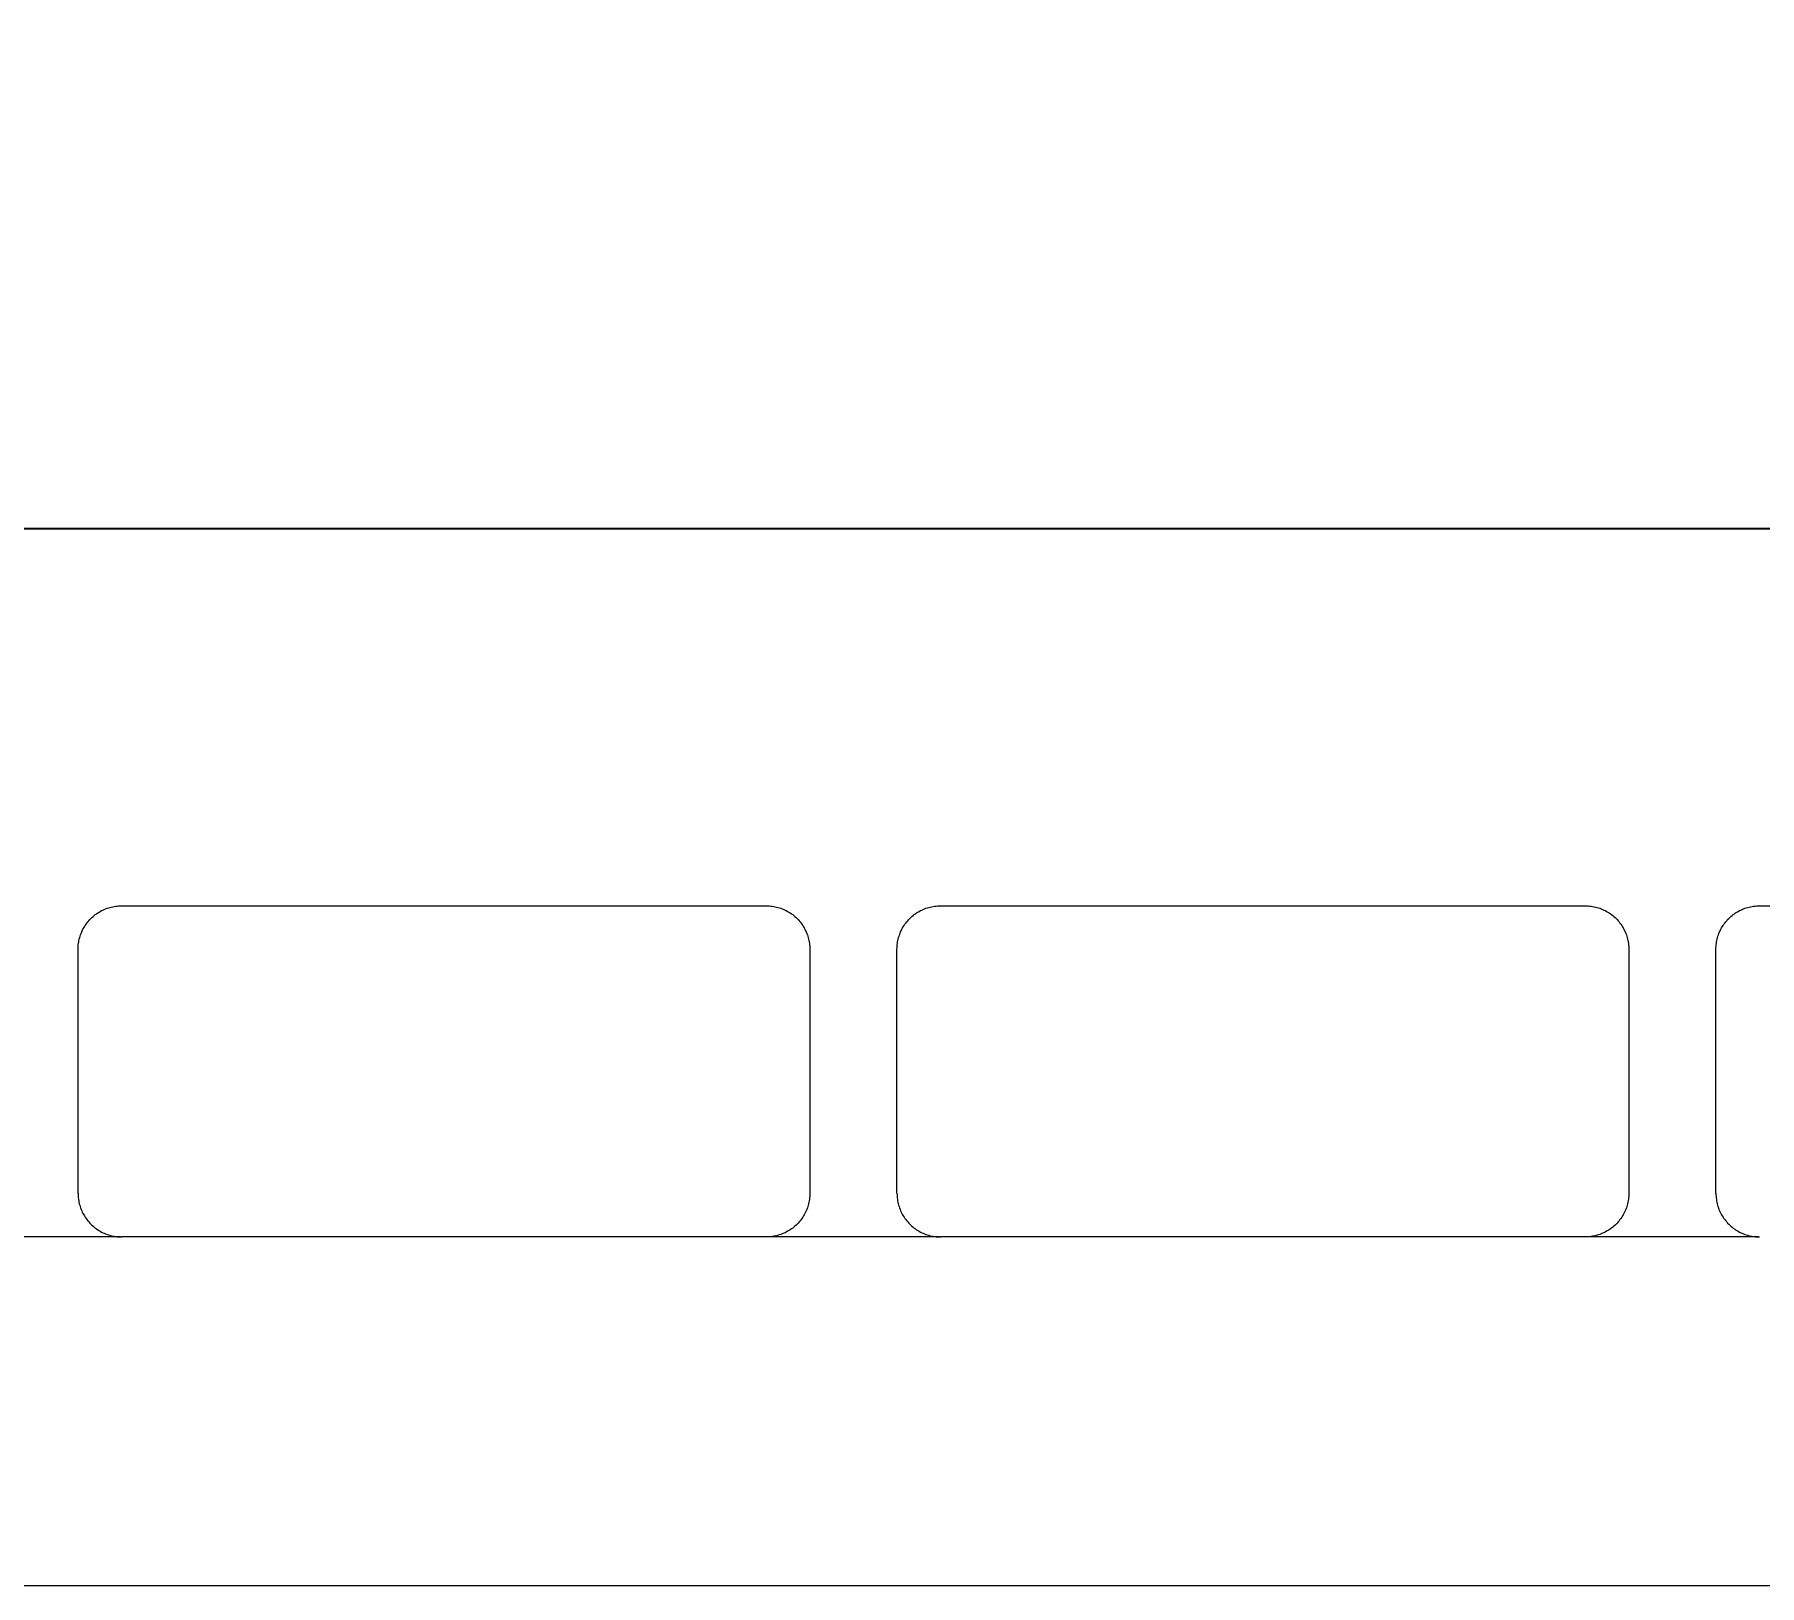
# Model space of a CAD drawing. Header units: millimetres. Extents: x -152 to 4236, y -557 to 2576.
# Drawn here: x 1568.3 to 1766.3, y 2397.9 to 2575.8 of the extents above; entities that cross this region are included whole.
import ezdxf

# ---------------------------------------------------------------- set-up
doc = ezdxf.new("R2010")
doc.units = ezdxf.units.MM
doc.layers.add('ZANO_R', color=7, linetype='Continuous', lineweight=0)
doc.layers.add('ZANO_W', color=1, linetype='Continuous', lineweight=0)
doc.styles.add('Arial', font='arial.ttf')
doc.styles.get("Standard").update_dxf_attribs({"font": 'ARIALUNI.TTF'})
doc.dimstyles.new('pl i ang', dxfattribs={"dimtxt": 50, "dimasz": 50, "dimexe": 1.25, "dimexo": 0.625, "dimgap": 10, "dimtad": 1, "dimtoh": 1, "dimtxsty": 'Standard', "dimcen": 2.5, "dimclrd": 1, "dimclre": 1, "dimclrt": 1, "dimadec": 0, "dimazin": 0, "dimtfac": 1, "dimtmove": 0, "dimatfit": 3, "dimfxl": 1, "dimarcsym": 1})

# ---------------------------------------------------------------- blocks, each defined once
blk = doc.blocks.new('*D451')
at = {"layer": 'ZANO_W', "color": 1, "lineweight": -2}
for p, q in [((163.3, 2480.86), (163.3, 2529.17)), ((1939.3, 2481.03), (1939.3, 2529.17)), ((203.3, 2519.17), (1899.3, 2519.17))]:
    blk.add_line(p, q, dxfattribs=at)
at = {"layer": 'ZANO_W', "color": 1}
for points in [[(203.3, 2525.84), (203.3, 2512.5), (163.3, 2519.17)], [(1899.3, 2512.5), (1899.3, 2525.84), (1939.3, 2519.17)]]:
    blk.add_solid(points, dxfattribs=at)
at = {"layer": 'ZANO_W', "color": 1, "insert": (1051.3, 2549.59), "char_height": 40, "attachment_point": 5, "style": 'Arial'}
blk.add_mtext('1776', dxfattribs=at)

msp = doc.modelspace()

# ---------------------------------------------------------------- linework, layer by layer
at = {"layer": 'ZANO_R'}
for p, q in [((1575.42, 2474.94), (1575.56, 2475.04)), ((1575.56, 2475.04), (1575.71, 2475.13)), ((1575.71, 2475.13), (1575.85, 2475.21)), ((1575.85, 2475.21), (1576, 2475.3)), ((1576, 2475.3), (1576.16, 2475.37)), ((1576.16, 2475.37), (1576.31, 2475.44)), ((1576.31, 2475.44), (1576.47, 2475.51)), ((1576.47, 2475.51), (1576.63, 2475.57)), ((1576.63, 2475.57), (1576.79, 2475.62)), ((1576.79, 2475.62), (1576.96, 2475.67)), ((1576.96, 2475.67), (1577.12, 2475.71)), ((1577.12, 2475.71), (1577.29, 2475.75)), ((1577.29, 2475.75), (1577.45, 2475.78)), ((1577.45, 2475.78), (1577.62, 2475.81)), ((1577.62, 2475.81), (1577.79, 2475.83)), ((1577.79, 2475.83), (1577.96, 2475.84)), ((1577.96, 2475.84), (1578.13, 2475.85)), ((1578.13, 2475.85), (1578.3, 2475.86)), ((1578.3, 2475.86), (1652.3, 2475.86)), ((1652.3, 2475.86), (1652.48, 2475.85)), ((1652.48, 2475.85), (1652.65, 2475.84)), ((1652.65, 2475.84), (1652.82, 2475.83)), ((1652.82, 2475.83), (1652.99, 2475.81)), ((1652.99, 2475.81), (1653.15, 2475.78)), ((1653.15, 2475.78), (1653.32, 2475.75)), ((1653.32, 2475.75), (1653.49, 2475.71)), ((1653.49, 2475.71), (1653.65, 2475.67)), ((1653.65, 2475.67), (1653.82, 2475.62)), ((1653.82, 2475.62), (1653.98, 2475.57)), ((1653.98, 2475.57), (1654.14, 2475.51)), ((1654.14, 2475.51), (1654.3, 2475.44)), ((1654.3, 2475.44), (1654.45, 2475.37)), ((1654.45, 2475.37), (1654.6, 2475.3)), ((1654.6, 2475.3), (1654.75, 2475.21)), ((1654.75, 2475.21), (1654.9, 2475.13)), ((1654.9, 2475.13), (1655.05, 2475.04)), ((1655.05, 2475.04), (1655.19, 2474.94)), ((1669.42, 2474.94), (1669.56, 2475.04)), ((1669.56, 2475.04), (1669.71, 2475.13)), ((1669.71, 2475.13), (1669.85, 2475.21)), ((1669.85, 2475.21), (1670, 2475.3)), ((1670, 2475.3), (1670.16, 2475.37)), ((1670.16, 2475.37), (1670.31, 2475.44)), ((1670.31, 2475.44), (1670.47, 2475.51)), ((1670.47, 2475.51), (1670.63, 2475.57)), ((1670.63, 2475.57), (1670.79, 2475.62)), ((1670.79, 2475.62), (1670.96, 2475.67)), ((1670.96, 2475.67), (1671.12, 2475.71)), ((1671.12, 2475.71), (1671.29, 2475.75)), ((1671.29, 2475.75), (1671.45, 2475.78)), ((1671.45, 2475.78), (1671.62, 2475.81)), ((1671.62, 2475.81), (1671.79, 2475.83)), ((1671.79, 2475.83), (1671.96, 2475.84)), ((1671.96, 2475.84), (1672.13, 2475.85)), ((1672.13, 2475.85), (1672.3, 2475.86)), ((1672.3, 2475.86), (1746.3, 2475.86)), ((1746.3, 2475.86), (1746.48, 2475.85)), ((1746.48, 2475.85), (1746.65, 2475.84)), ((1746.65, 2475.84), (1746.82, 2475.83)), ((1746.82, 2475.83), (1746.99, 2475.81)), ((1746.99, 2475.81), (1747.15, 2475.78)), ((1747.15, 2475.78), (1747.32, 2475.75)), ((1747.32, 2475.75), (1747.49, 2475.71)), ((1747.49, 2475.71), (1747.65, 2475.67)), ((1747.65, 2475.67), (1747.82, 2475.62)), ((1747.82, 2475.62), (1747.98, 2475.57)), ((1747.98, 2475.57), (1748.14, 2475.51)), ((1748.14, 2475.51), (1748.3, 2475.44)), ((1748.3, 2475.44), (1748.45, 2475.37)), ((1748.45, 2475.37), (1748.6, 2475.3)), ((1748.6, 2475.3), (1748.75, 2475.21)), ((1748.75, 2475.21), (1748.9, 2475.13)), ((1748.9, 2475.13), (1749.05, 2475.04)), ((1749.05, 2475.04), (1749.19, 2474.94)), ((1763.42, 2474.94), (1763.56, 2475.04)), ((1763.56, 2475.04), (1763.71, 2475.13)), ((1763.71, 2475.13), (1763.85, 2475.21)), ((1763.85, 2475.21), (1764, 2475.3)), ((1764, 2475.3), (1764.16, 2475.37)), ((1764.16, 2475.37), (1764.31, 2475.44)), ((1764.31, 2475.44), (1764.47, 2475.51)), ((1764.47, 2475.51), (1764.63, 2475.57)), ((1764.63, 2475.57), (1764.79, 2475.62)), ((1764.79, 2475.62), (1764.96, 2475.67)), ((1764.96, 2475.67), (1765.12, 2475.71)), ((1765.12, 2475.71), (1765.29, 2475.75)), ((1765.29, 2475.75), (1765.45, 2475.78)), ((1765.45, 2475.78), (1765.62, 2475.81)), ((1765.62, 2475.81), (1765.79, 2475.83)), ((1765.79, 2475.83), (1765.96, 2475.84)), ((1765.96, 2475.84), (1766.13, 2475.85)), ((1766.13, 2475.85), (1766.3, 2475.86)), ((1766.3, 2475.86), (1840.3, 2475.86)), ((1573.79, 2473), (1573.86, 2473.16)), ((1573.86, 2473.16), (1573.95, 2473.31)), ((1573.95, 2473.31), (1574.03, 2473.45)), ((1574.03, 2473.45), (1574.12, 2473.6)), ((1574.12, 2473.6), (1574.22, 2473.74)), ((1574.22, 2473.74), (1574.32, 2473.88)), ((1574.32, 2473.88), (1574.43, 2474.01)), ((1574.43, 2474.01), (1574.54, 2474.14)), ((1574.54, 2474.14), (1574.65, 2474.27)), ((1574.65, 2474.27), (1574.77, 2474.39)), ((1574.77, 2474.39), (1574.89, 2474.51)), ((1574.89, 2474.51), (1575.02, 2474.63)), ((1575.02, 2474.63), (1575.15, 2474.74)), ((1575.15, 2474.74), (1575.28, 2474.84)), ((1575.28, 2474.84), (1575.42, 2474.94)), ((1655.19, 2474.94), (1655.33, 2474.84)), ((1655.33, 2474.84), (1655.46, 2474.74)), ((1655.46, 2474.74), (1655.59, 2474.63)), ((1655.59, 2474.63), (1655.72, 2474.51)), ((1655.72, 2474.51), (1655.84, 2474.39)), ((1655.84, 2474.39), (1655.96, 2474.27)), ((1655.96, 2474.27), (1656.07, 2474.14)), ((1656.07, 2474.14), (1656.18, 2474.01)), ((1656.18, 2474.01), (1656.29, 2473.88)), ((1656.29, 2473.88), (1656.39, 2473.74)), ((1656.39, 2473.74), (1656.49, 2473.6)), ((1656.49, 2473.6), (1656.58, 2473.45)), ((1656.58, 2473.45), (1656.66, 2473.31)), ((1656.66, 2473.31), (1656.74, 2473.16)), ((1656.74, 2473.16), (1656.82, 2473)), ((1667.79, 2473), (1667.86, 2473.16)), ((1667.86, 2473.16), (1667.95, 2473.31)), ((1667.95, 2473.31), (1668.03, 2473.45)), ((1668.03, 2473.45), (1668.12, 2473.6)), ((1668.12, 2473.6), (1668.22, 2473.74)), ((1668.22, 2473.74), (1668.32, 2473.88)), ((1668.32, 2473.88), (1668.43, 2474.01)), ((1668.43, 2474.01), (1668.54, 2474.14)), ((1668.54, 2474.14), (1668.65, 2474.27)), ((1668.65, 2474.27), (1668.77, 2474.39)), ((1668.77, 2474.39), (1668.89, 2474.51)), ((1668.89, 2474.51), (1669.02, 2474.63)), ((1669.02, 2474.63), (1669.15, 2474.74)), ((1669.15, 2474.74), (1669.28, 2474.84)), ((1669.28, 2474.84), (1669.42, 2474.94)), ((1749.19, 2474.94), (1749.33, 2474.84)), ((1749.33, 2474.84), (1749.46, 2474.74)), ((1749.46, 2474.74), (1749.59, 2474.63)), ((1749.59, 2474.63), (1749.72, 2474.51)), ((1749.72, 2474.51), (1749.84, 2474.39)), ((1749.84, 2474.39), (1749.96, 2474.27)), ((1749.96, 2474.27), (1750.07, 2474.14)), ((1750.07, 2474.14), (1750.18, 2474.01)), ((1750.18, 2474.01), (1750.29, 2473.88)), ((1750.29, 2473.88), (1750.39, 2473.74)), ((1750.39, 2473.74), (1750.49, 2473.6)), ((1750.49, 2473.6), (1750.58, 2473.45)), ((1750.58, 2473.45), (1750.66, 2473.31)), ((1750.66, 2473.31), (1750.74, 2473.16)), ((1750.74, 2473.16), (1750.82, 2473)), ((1761.79, 2473), (1761.86, 2473.16)), ((1761.86, 2473.16), (1761.95, 2473.31)), ((1761.95, 2473.31), (1762.03, 2473.45)), ((1762.03, 2473.45), (1762.12, 2473.6)), ((1762.12, 2473.6), (1762.22, 2473.74)), ((1762.22, 2473.74), (1762.32, 2473.88)), ((1762.32, 2473.88), (1762.43, 2474.01)), ((1762.43, 2474.01), (1762.54, 2474.14)), ((1762.54, 2474.14), (1762.65, 2474.27)), ((1762.65, 2474.27), (1762.77, 2474.39)), ((1762.77, 2474.39), (1762.89, 2474.51)), ((1762.89, 2474.51), (1763.02, 2474.63)), ((1763.02, 2474.63), (1763.15, 2474.74)), ((1763.15, 2474.74), (1763.28, 2474.84)), ((1763.28, 2474.84), (1763.42, 2474.94)), ((1573.31, 2471.03), (1573.32, 2471.2)), ((1573.32, 2471.2), (1573.33, 2471.37)), ((1573.33, 2471.37), (1573.35, 2471.54)), ((1573.35, 2471.54), (1573.38, 2471.71)), ((1573.38, 2471.71), (1573.41, 2471.87)), ((1573.41, 2471.87), (1573.45, 2472.04)), ((1573.45, 2472.04), (1573.49, 2472.21)), ((1573.49, 2472.21), (1573.54, 2472.37)), ((1573.54, 2472.37), (1573.59, 2472.53)), ((1573.59, 2472.53), (1573.65, 2472.69)), ((1573.65, 2472.69), (1573.72, 2472.85)), ((1573.72, 2472.85), (1573.79, 2473)), ((1656.82, 2473), (1656.89, 2472.85)), ((1656.89, 2472.85), (1656.96, 2472.69)), ((1656.96, 2472.69), (1657.02, 2472.53)), ((1657.02, 2472.53), (1657.07, 2472.37)), ((1657.07, 2472.37), (1657.12, 2472.21)), ((1657.12, 2472.21), (1657.16, 2472.04)), ((1657.16, 2472.04), (1657.2, 2471.87)), ((1657.2, 2471.87), (1657.23, 2471.71)), ((1657.23, 2471.71), (1657.26, 2471.54)), ((1657.26, 2471.54), (1657.28, 2471.37)), ((1657.28, 2471.37), (1657.29, 2471.2)), ((1657.29, 2471.2), (1657.3, 2471.03)), ((1667.31, 2471.03), (1667.32, 2471.2)), ((1667.32, 2471.2), (1667.33, 2471.37)), ((1667.33, 2471.37), (1667.35, 2471.54)), ((1667.35, 2471.54), (1667.38, 2471.71)), ((1667.38, 2471.71), (1667.41, 2471.87)), ((1667.41, 2471.87), (1667.45, 2472.04)), ((1667.45, 2472.04), (1667.49, 2472.21)), ((1667.49, 2472.21), (1667.54, 2472.37)), ((1667.54, 2472.37), (1667.59, 2472.53)), ((1667.59, 2472.53), (1667.65, 2472.69)), ((1667.65, 2472.69), (1667.72, 2472.85)), ((1667.72, 2472.85), (1667.79, 2473)), ((1750.82, 2473), (1750.89, 2472.85)), ((1750.89, 2472.85), (1750.96, 2472.69)), ((1750.96, 2472.69), (1751.02, 2472.53)), ((1751.02, 2472.53), (1751.07, 2472.37)), ((1751.07, 2472.37), (1751.12, 2472.21)), ((1751.12, 2472.21), (1751.16, 2472.04)), ((1751.16, 2472.04), (1751.2, 2471.87)), ((1751.2, 2471.87), (1751.23, 2471.71)), ((1751.23, 2471.71), (1751.26, 2471.54)), ((1751.26, 2471.54), (1751.28, 2471.37)), ((1751.28, 2471.37), (1751.29, 2471.2)), ((1751.29, 2471.2), (1751.3, 2471.03)), ((1761.31, 2471.03), (1761.32, 2471.2)), ((1761.32, 2471.2), (1761.33, 2471.37)), ((1761.33, 2471.37), (1761.35, 2471.54)), ((1761.35, 2471.54), (1761.38, 2471.71)), ((1761.38, 2471.71), (1761.41, 2471.87)), ((1761.41, 2471.87), (1761.45, 2472.04)), ((1761.45, 2472.04), (1761.49, 2472.21)), ((1761.49, 2472.21), (1761.54, 2472.37)), ((1761.54, 2472.37), (1761.59, 2472.53)), ((1761.59, 2472.53), (1761.65, 2472.69)), ((1761.65, 2472.69), (1761.72, 2472.85)), ((1761.72, 2472.85), (1761.79, 2473)), ((1573.3, 2470.86), (1573.31, 2471.03)), ((1573.3, 2442.86), (1573.3, 2470.86)), ((1657.3, 2471.03), (1657.3, 2470.86)), ((1657.3, 2470.86), (1657.3, 2442.86)), ((1667.3, 2470.86), (1667.31, 2471.03)), ((1667.3, 2442.86), (1667.3, 2470.86)), ((1751.3, 2471.03), (1751.3, 2470.86)), ((1751.3, 2470.86), (1751.3, 2442.86)), ((1761.3, 2470.86), (1761.31, 2471.03)), ((1761.3, 2442.86), (1761.3, 2470.86)), ((1573.3, 2442.86), (1573.31, 2442.69)), ((1573.31, 2442.69), (1573.32, 2442.52)), ((1573.32, 2442.52), (1573.33, 2442.35)), ((1573.33, 2442.35), (1573.35, 2442.18)), ((1573.35, 2442.18), (1573.38, 2442.01)), ((1573.38, 2442.01), (1573.41, 2441.84)), ((1573.41, 2441.84), (1573.45, 2441.67)), ((1573.45, 2441.67), (1573.49, 2441.51)), ((1573.49, 2441.51), (1573.54, 2441.34)), ((1573.54, 2441.34), (1573.59, 2441.18)), ((1657.07, 2441.34), (1657.02, 2441.18)), ((1657.12, 2441.51), (1657.07, 2441.34)), ((1657.16, 2441.67), (1657.12, 2441.51)), ((1657.2, 2441.84), (1657.16, 2441.67)), ((1657.23, 2442.01), (1657.2, 2441.84)), ((1657.26, 2442.18), (1657.23, 2442.01)), ((1657.28, 2442.35), (1657.26, 2442.18)), ((1657.29, 2442.52), (1657.28, 2442.35)), ((1657.3, 2442.69), (1657.29, 2442.52)), ((1657.3, 2442.86), (1657.3, 2442.69)), ((1667.3, 2442.86), (1667.31, 2442.69)), ((1667.31, 2442.69), (1667.32, 2442.52)), ((1667.32, 2442.52), (1667.33, 2442.35)), ((1667.33, 2442.35), (1667.35, 2442.18)), ((1667.35, 2442.18), (1667.38, 2442.01)), ((1667.38, 2442.01), (1667.41, 2441.84)), ((1667.41, 2441.84), (1667.45, 2441.67)), ((1667.45, 2441.67), (1667.49, 2441.51)), ((1667.49, 2441.51), (1667.54, 2441.34)), ((1667.54, 2441.34), (1667.59, 2441.18)), ((1751.07, 2441.34), (1751.02, 2441.18)), ((1751.12, 2441.51), (1751.07, 2441.34)), ((1751.16, 2441.67), (1751.12, 2441.51)), ((1751.2, 2441.84), (1751.16, 2441.67)), ((1751.23, 2442.01), (1751.2, 2441.84)), ((1751.26, 2442.18), (1751.23, 2442.01)), ((1751.28, 2442.35), (1751.26, 2442.18)), ((1751.29, 2442.52), (1751.28, 2442.35)), ((1751.3, 2442.69), (1751.29, 2442.52)), ((1751.3, 2442.86), (1751.3, 2442.69)), ((1761.3, 2442.86), (1761.31, 2442.69)), ((1761.31, 2442.69), (1761.32, 2442.52)), ((1761.32, 2442.52), (1761.33, 2442.35)), ((1761.33, 2442.35), (1761.35, 2442.18)), ((1761.35, 2442.18), (1761.38, 2442.01)), ((1761.38, 2442.01), (1761.41, 2441.84)), ((1761.41, 2441.84), (1761.45, 2441.67)), ((1761.45, 2441.67), (1761.49, 2441.51)), ((1761.49, 2441.51), (1761.54, 2441.34)), ((1761.54, 2441.34), (1761.59, 2441.18)), ((1573.59, 2441.18), (1573.65, 2441.02)), ((1573.65, 2441.02), (1573.72, 2440.86)), ((1573.72, 2440.86), (1573.79, 2440.71)), ((1573.79, 2440.71), (1573.86, 2440.56)), ((1573.86, 2440.56), (1573.95, 2440.41)), ((1573.95, 2440.41), (1574.03, 2440.26)), ((1574.03, 2440.26), (1574.12, 2440.11)), ((1574.12, 2440.11), (1574.22, 2439.97)), ((1574.22, 2439.97), (1574.32, 2439.84)), ((1574.32, 2439.84), (1574.43, 2439.7)), ((1574.43, 2439.7), (1574.54, 2439.57)), ((1574.54, 2439.57), (1574.65, 2439.44)), ((1574.65, 2439.44), (1574.77, 2439.32)), ((1655.96, 2439.44), (1655.84, 2439.32)), ((1656.07, 2439.57), (1655.96, 2439.44)), ((1656.18, 2439.7), (1656.07, 2439.57)), ((1656.29, 2439.84), (1656.18, 2439.7)), ((1656.39, 2439.97), (1656.29, 2439.84)), ((1656.49, 2440.11), (1656.39, 2439.97)), ((1656.58, 2440.26), (1656.49, 2440.11)), ((1656.66, 2440.41), (1656.58, 2440.26)), ((1656.74, 2440.56), (1656.66, 2440.41)), ((1656.82, 2440.71), (1656.74, 2440.56)), ((1656.89, 2440.86), (1656.82, 2440.71)), ((1656.96, 2441.02), (1656.89, 2440.86)), ((1657.02, 2441.18), (1656.96, 2441.02)), ((1667.59, 2441.18), (1667.65, 2441.02)), ((1667.65, 2441.02), (1667.72, 2440.86)), ((1667.72, 2440.86), (1667.79, 2440.71)), ((1667.79, 2440.71), (1667.86, 2440.56)), ((1667.86, 2440.56), (1667.95, 2440.41)), ((1667.95, 2440.41), (1668.03, 2440.26)), ((1668.03, 2440.26), (1668.12, 2440.11)), ((1668.12, 2440.11), (1668.22, 2439.97)), ((1668.22, 2439.97), (1668.32, 2439.84)), ((1668.32, 2439.84), (1668.43, 2439.7)), ((1668.43, 2439.7), (1668.54, 2439.57)), ((1668.54, 2439.57), (1668.65, 2439.44)), ((1668.65, 2439.44), (1668.77, 2439.32)), ((1749.96, 2439.44), (1749.84, 2439.32)), ((1750.07, 2439.57), (1749.96, 2439.44)), ((1750.18, 2439.7), (1750.07, 2439.57)), ((1750.29, 2439.84), (1750.18, 2439.7)), ((1750.39, 2439.97), (1750.29, 2439.84)), ((1750.49, 2440.11), (1750.39, 2439.97)), ((1750.58, 2440.26), (1750.49, 2440.11)), ((1750.66, 2440.41), (1750.58, 2440.26)), ((1750.74, 2440.56), (1750.66, 2440.41)), ((1750.82, 2440.71), (1750.74, 2440.56)), ((1750.89, 2440.86), (1750.82, 2440.71)), ((1750.96, 2441.02), (1750.89, 2440.86)), ((1751.02, 2441.18), (1750.96, 2441.02)), ((1761.59, 2441.18), (1761.65, 2441.02)), ((1761.65, 2441.02), (1761.72, 2440.86)), ((1761.72, 2440.86), (1761.79, 2440.71)), ((1761.79, 2440.71), (1761.86, 2440.56)), ((1761.86, 2440.56), (1761.95, 2440.41)), ((1761.95, 2440.41), (1762.03, 2440.26)), ((1762.03, 2440.26), (1762.12, 2440.11)), ((1762.12, 2440.11), (1762.22, 2439.97)), ((1762.22, 2439.97), (1762.32, 2439.84)), ((1762.32, 2439.84), (1762.43, 2439.7)), ((1762.43, 2439.7), (1762.54, 2439.57)), ((1762.54, 2439.57), (1762.65, 2439.44)), ((1762.65, 2439.44), (1762.77, 2439.32)), ((1578.19, 2437.86), (1558.42, 2437.86)), ((1574.77, 2439.32), (1574.89, 2439.2)), ((1574.89, 2439.2), (1575.02, 2439.09)), ((1575.02, 2439.09), (1575.15, 2438.98)), ((1575.15, 2438.98), (1575.28, 2438.87)), ((1575.28, 2438.87), (1575.42, 2438.77)), ((1575.42, 2438.77), (1575.56, 2438.68)), ((1575.56, 2438.68), (1575.71, 2438.58)), ((1575.71, 2438.58), (1575.85, 2438.5)), ((1575.85, 2438.5), (1576, 2438.42)), ((1576, 2438.42), (1576.16, 2438.34)), ((1576.16, 2438.34), (1576.31, 2438.27)), ((1576.31, 2438.27), (1576.47, 2438.21)), ((1576.47, 2438.21), (1576.63, 2438.15)), ((1576.63, 2438.15), (1576.79, 2438.09)), ((1576.79, 2438.09), (1576.96, 2438.04)), ((1576.96, 2438.04), (1577.12, 2438)), ((1577.12, 2438), (1577.29, 2437.96)), ((1577.29, 2437.96), (1577.45, 2437.93)), ((1577.45, 2437.93), (1577.62, 2437.9)), ((1577.62, 2437.9), (1577.79, 2437.88)), ((1577.79, 2437.88), (1577.96, 2437.87)), ((1577.96, 2437.87), (1578.13, 2437.86)), ((1578.13, 2437.86), (1578.3, 2437.86)), ((1652.3, 2437.86), (1578.3, 2437.86)), ((1652.48, 2437.86), (1652.3, 2437.86)), ((1672.19, 2437.86), (1652.42, 2437.86)), ((1652.65, 2437.87), (1652.48, 2437.86)), ((1652.82, 2437.88), (1652.65, 2437.87)), ((1652.99, 2437.9), (1652.82, 2437.88)), ((1653.15, 2437.93), (1652.99, 2437.9)), ((1653.32, 2437.96), (1653.15, 2437.93)), ((1653.49, 2438), (1653.32, 2437.96)), ((1653.65, 2438.04), (1653.49, 2438)), ((1653.82, 2438.09), (1653.65, 2438.04)), ((1653.98, 2438.15), (1653.82, 2438.09)), ((1654.14, 2438.21), (1653.98, 2438.15)), ((1654.3, 2438.27), (1654.14, 2438.21)), ((1654.45, 2438.34), (1654.3, 2438.27)), ((1654.6, 2438.42), (1654.45, 2438.34)), ((1654.75, 2438.5), (1654.6, 2438.42)), ((1654.9, 2438.58), (1654.75, 2438.5)), ((1655.05, 2438.68), (1654.9, 2438.58)), ((1655.19, 2438.77), (1655.05, 2438.68)), ((1655.33, 2438.87), (1655.19, 2438.77)), ((1655.46, 2438.98), (1655.33, 2438.87)), ((1655.59, 2439.09), (1655.46, 2438.98)), ((1655.72, 2439.2), (1655.59, 2439.09)), ((1655.84, 2439.32), (1655.72, 2439.2)), ((1668.77, 2439.32), (1668.89, 2439.2)), ((1668.89, 2439.2), (1669.02, 2439.09)), ((1669.02, 2439.09), (1669.15, 2438.98)), ((1669.15, 2438.98), (1669.28, 2438.87)), ((1669.28, 2438.87), (1669.42, 2438.77)), ((1669.42, 2438.77), (1669.56, 2438.68)), ((1669.56, 2438.68), (1669.71, 2438.58)), ((1669.71, 2438.58), (1669.85, 2438.5)), ((1669.85, 2438.5), (1670, 2438.42)), ((1670, 2438.42), (1670.16, 2438.34)), ((1670.16, 2438.34), (1670.31, 2438.27)), ((1670.31, 2438.27), (1670.47, 2438.21)), ((1670.47, 2438.21), (1670.63, 2438.15)), ((1670.63, 2438.15), (1670.79, 2438.09)), ((1670.79, 2438.09), (1670.96, 2438.04)), ((1670.96, 2438.04), (1671.12, 2438)), ((1671.12, 2438), (1671.29, 2437.96)), ((1671.29, 2437.96), (1671.45, 2437.93)), ((1671.45, 2437.93), (1671.62, 2437.9)), ((1671.62, 2437.9), (1671.79, 2437.88)), ((1671.79, 2437.88), (1671.96, 2437.87)), ((1671.96, 2437.87), (1672.13, 2437.86)), ((1672.13, 2437.86), (1672.3, 2437.86)), ((1746.3, 2437.86), (1672.3, 2437.86)), ((1746.48, 2437.86), (1746.3, 2437.86)), ((1766.19, 2437.86), (1746.42, 2437.86)), ((1746.65, 2437.87), (1746.48, 2437.86)), ((1746.82, 2437.88), (1746.65, 2437.87)), ((1746.99, 2437.9), (1746.82, 2437.88)), ((1747.15, 2437.93), (1746.99, 2437.9)), ((1747.32, 2437.96), (1747.15, 2437.93)), ((1747.49, 2438), (1747.32, 2437.96)), ((1747.65, 2438.04), (1747.49, 2438)), ((1747.82, 2438.09), (1747.65, 2438.04)), ((1747.98, 2438.15), (1747.82, 2438.09)), ((1748.14, 2438.21), (1747.98, 2438.15)), ((1748.3, 2438.27), (1748.14, 2438.21)), ((1748.45, 2438.34), (1748.3, 2438.27)), ((1748.6, 2438.42), (1748.45, 2438.34)), ((1748.75, 2438.5), (1748.6, 2438.42)), ((1748.9, 2438.58), (1748.75, 2438.5)), ((1749.05, 2438.68), (1748.9, 2438.58)), ((1749.19, 2438.77), (1749.05, 2438.68)), ((1749.33, 2438.87), (1749.19, 2438.77)), ((1749.46, 2438.98), (1749.33, 2438.87)), ((1749.59, 2439.09), (1749.46, 2438.98)), ((1749.72, 2439.2), (1749.59, 2439.09)), ((1749.84, 2439.32), (1749.72, 2439.2)), ((1762.77, 2439.32), (1762.89, 2439.2)), ((1762.89, 2439.2), (1763.02, 2439.09)), ((1763.02, 2439.09), (1763.15, 2438.98)), ((1763.15, 2438.98), (1763.28, 2438.87)), ((1763.28, 2438.87), (1763.42, 2438.77)), ((1763.42, 2438.77), (1763.56, 2438.68)), ((1763.56, 2438.68), (1763.71, 2438.58)), ((1763.71, 2438.58), (1763.85, 2438.5)), ((1763.85, 2438.5), (1764, 2438.42)), ((1764, 2438.42), (1764.16, 2438.34)), ((1764.16, 2438.34), (1764.31, 2438.27)), ((1764.31, 2438.27), (1764.47, 2438.21)), ((1764.47, 2438.21), (1764.63, 2438.15)), ((1764.63, 2438.15), (1764.79, 2438.09)), ((1764.79, 2438.09), (1764.96, 2438.04)), ((1764.96, 2438.04), (1765.12, 2438)), ((1765.12, 2438), (1765.29, 2437.96)), ((1765.29, 2437.96), (1765.45, 2437.93)), ((1765.45, 2437.93), (1765.62, 2437.9)), ((1765.62, 2437.9), (1765.79, 2437.88)), ((1765.79, 2437.88), (1765.96, 2437.87)), ((1765.96, 2437.87), (1766.13, 2437.86)), ((1766.13, 2437.86), (1766.3, 2437.86)), ((161.3, 2397.86), (1941.3, 2397.86))]:
    msp.add_line(p, q, dxfattribs=at)

# ---------------------------------------------------------------- dimensions: what is measured, and where the dimension line sits
at = {"layer": 'ZANO_W'}
dim = msp.add_linear_dim(base=(1939.3, 2519.17), p1=(163.3, 2470.86), p2=(1939.3, 2471.03), dimstyle='pl i ang', override={"dimtxt": 40, "dimasz": 40, "dimexe": 10, "dimexo": 10, "dimtoh": 0, "dimdec": 0, "dimtxsty": 'Arial', "dimtdec": 0, "dimtmove": 1}, dxfattribs=at)
dim.commit()
dim.dimension.update_dxf_attribs({"geometry": '*D451', "text_midpoint": (1051.3, 2549.59)})

doc.saveas('drawing.dxf')
